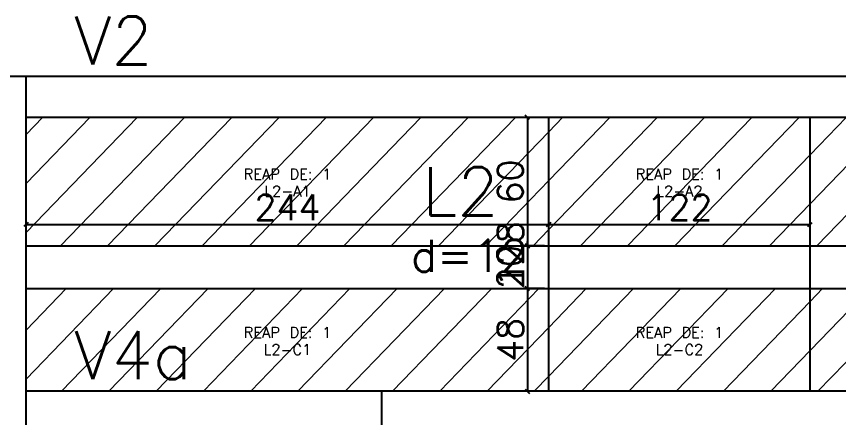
# Model space of a CAD drawing. Extents: x -40810 to 33675, y -2018 to 21213.
# Drawn here: x 15712.7 to 16096.9, y 15691.5 to 15879.4 of the extents above; entities that cross this region are included whole.
import ezdxf
from ezdxf.enums import TextEntityAlignment as Align

# ---------------------------------------------------------------- set-up
doc = ezdxf.new("R2010")
doc.units = 0
doc.layers.get('0').update_dxf_attribs({"color": 1, "lineweight": 9})
for name, color, linetype in [('1', 5, 'Continuous'), ('10', 7, 'Continuous'), ('13', 7, 'Continuous'), ('3', 2, 'Continuous'), ('8', 5, 'Continuous'), ('NOMENCLATURA', 7, 'Continuous'), ('P-NOTAS', 7, 'Continuous'), ('Painéis', 255, 'Continuous')]:
    doc.layers.add(name, color=color, linetype=linetype)
doc.layers.add('REAPROVEITAMENTO', color=251, linetype='Continuous', lineweight=9)
doc.styles.add('Romans', font='romans.shx', dxfattribs={"height": 12})
doc.styles.get("Standard").update_dxf_attribs({"font": 'romans.shx', "width": 0.8})
doc.styles.add('standart', font='txt.shx')
doc.dimstyles.new('cotas', dxfattribs={"dimtxt": 9, "dimasz": 2, "dimexe": 2, "dimexo": 2, "dimgap": 2, "dimtad": 1, "dimdec": 1, "dimzin": 12, "dimdsep": 46, "dimtxsty": 'Romans', "dimblk": 'OBLIQUE', "dimcen": 9, "dimclrd": 4, "dimclre": 4, "dimclrt": 240, "dimaunit": 1, "dimadec": 8, "dimazin": 3, "dimtfac": 1, "dimtdec": 1, "dimtix": 1, "dimtmove": 0, "dimatfit": 2, "dimldrblk": 'OBLIQUE', "dimfxl": 1, "dimtolj": 1, "dimtzin": 0, "dimlwd": -1, "dimlwe": -1, "dimarcsym": 0})
pattern_1 = [(46, (-222.171, -201.545), (-11.419519, 11.027702), [])]

# ---------------------------------------------------------------- blocks, each defined once
blk = doc.blocks.new('_Oblique')
at = {"color": 0, "linetype": 'ByBlock', "lineweight": -2}
blk.add_line((-0.5, -0.5), (0.5, 0.5), dxfattribs=at)
blk = doc.blocks.new('*D3888')
at = {"layer": 'Defpoints', "color": 0, "linetype": 'Continuous', "ltscale": 30, "transparency": 16777216}
for p in [(15961.19, 15832.21), (15951.19, 15704.21), (15961.19, 15704.21)]:
    blk.add_point(p, dxfattribs=at)
at = {"layer": 'P-NOTAS', "color": 4, "linetype": 'Continuous', "ltscale": 30, "transparency": 16777216}
for p, q in [((15959.19, 15832.21), (15949.19, 15832.21)), ((15951.19, 15832.21), (15951.19, 15704.21)), ((15959.19, 15704.21), (15949.19, 15704.21))]:
    blk.add_line(p, q, dxfattribs=at)
at = {"layer": 'P-NOTAS', "color": 4, "linetype": 'Continuous', "ltscale": 30, "transparency": 16777216, "xscale": 2, "yscale": 2, "zscale": 2}
for p, rotation in [((15951.19, 15832.21), 90), ((15951.19, 15704.21), 270)]:
    blk.add_blockref('_Oblique', p, dxfattribs=dict(at, rotation=rotation))
at = {"layer": 'P-NOTAS', "color": 240, "linetype": 'Continuous', "ltscale": 30, "transparency": 16777216, "insert": (15943.19, 15768.21), "char_height": 12, "attachment_point": 5, "rotation": 90, "style": 'Romans'}
blk.add_mtext('\\A1;128', dxfattribs=at)
blk = doc.blocks.new('*D3889')
at = {"layer": 'Defpoints', "color": 0, "linetype": 'Continuous', "ltscale": 30, "transparency": 16777216}
for p in [(15961.19, 15782.17), (15717.19, 15772.17), (15961.19, 15772.17)]:
    blk.add_point(p, dxfattribs=at)
at = {"layer": 'P-NOTAS', "color": 4, "linetype": 'Continuous', "ltscale": 30, "transparency": 16777216}
for p, q in [((15717.19, 15774.17), (15717.19, 15784.17)), ((15717.19, 15782.17), (15961.19, 15782.17)), ((15961.19, 15774.17), (15961.19, 15784.17))]:
    blk.add_line(p, q, dxfattribs=at)
at = {"layer": 'P-NOTAS', "color": 4, "linetype": 'Continuous', "ltscale": 30, "transparency": 16777216, "xscale": 2, "yscale": 2, "zscale": 2, "rotation": 180}
blk.add_blockref('_Oblique', (15717.19, 15782.17), dxfattribs=at)
at = {"layer": 'P-NOTAS', "color": 4, "linetype": 'Continuous', "ltscale": 30, "transparency": 16777216, "xscale": 2, "yscale": 2, "zscale": 2}
blk.add_blockref('_Oblique', (15961.19, 15782.17), dxfattribs=at)
at = {"layer": 'P-NOTAS', "color": 240, "linetype": 'Continuous', "ltscale": 30, "transparency": 16777216, "insert": (15839.19, 15790.17), "char_height": 12, "attachment_point": 5, "style": 'Romans'}
blk.add_mtext('\\A1;244', dxfattribs=at)
blk = doc.blocks.new('*D3890')
at = {"layer": 'Defpoints', "color": 0, "linetype": 'Continuous', "ltscale": 30, "transparency": 16777216}
for p in [(16083.19, 15782.17), (15961.19, 15772.17), (16083.19, 15772.17)]:
    blk.add_point(p, dxfattribs=at)
at = {"layer": 'P-NOTAS', "color": 4, "linetype": 'Continuous', "ltscale": 30, "transparency": 16777216}
for p, q in [((15961.19, 15774.17), (15961.19, 15784.17)), ((15961.19, 15782.17), (16083.19, 15782.17)), ((16083.19, 15774.17), (16083.19, 15784.17))]:
    blk.add_line(p, q, dxfattribs=at)
at = {"layer": 'P-NOTAS', "color": 4, "linetype": 'Continuous', "ltscale": 30, "transparency": 16777216, "xscale": 2, "yscale": 2, "zscale": 2, "rotation": 180}
blk.add_blockref('_Oblique', (15961.19, 15782.17), dxfattribs=at)
at = {"layer": 'P-NOTAS', "color": 4, "linetype": 'Continuous', "ltscale": 30, "transparency": 16777216, "xscale": 2, "yscale": 2, "zscale": 2}
blk.add_blockref('_Oblique', (16083.19, 15782.17), dxfattribs=at)
at = {"layer": 'P-NOTAS', "color": 240, "linetype": 'Continuous', "ltscale": 30, "transparency": 16777216, "insert": (16022.19, 15790.17), "char_height": 12, "attachment_point": 5, "style": 'Romans'}
blk.add_mtext('\\A1;122', dxfattribs=at)
blk = doc.blocks.new('*D3891')
at = {"layer": 'Defpoints', "color": 0, "linetype": 'Continuous', "ltscale": 30, "transparency": 16777216}
for p in [(15961.23, 15832.21), (15951.23, 15772.21), (15961.23, 15772.21)]:
    blk.add_point(p, dxfattribs=at)
at = {"layer": 'P-NOTAS', "color": 4, "linetype": 'Continuous', "ltscale": 30, "transparency": 16777216}
for p, q in [((15959.23, 15832.21), (15949.23, 15832.21)), ((15951.23, 15832.21), (15951.23, 15772.21)), ((15959.23, 15772.21), (15949.23, 15772.21))]:
    blk.add_line(p, q, dxfattribs=at)
at = {"layer": 'P-NOTAS', "color": 4, "linetype": 'Continuous', "ltscale": 30, "transparency": 16777216, "xscale": 2, "yscale": 2, "zscale": 2}
for p, rotation in [((15951.23, 15832.21), 90), ((15951.23, 15772.21), 270)]:
    blk.add_blockref('_Oblique', p, dxfattribs=dict(at, rotation=rotation))
at = {"layer": 'P-NOTAS', "color": 240, "linetype": 'Continuous', "ltscale": 30, "transparency": 16777216, "insert": (15943.23, 15802.21), "char_height": 12, "attachment_point": 5, "rotation": 90, "style": 'Romans'}
blk.add_mtext('\\A1;60', dxfattribs=at)
blk = doc.blocks.new('*D3892')
at = {"layer": 'Defpoints', "color": 0, "linetype": 'Continuous', "ltscale": 30, "transparency": 16777216}
for p in [(15961.23, 15772.21), (15951.23, 15752.21), (15961.23, 15752.21)]:
    blk.add_point(p, dxfattribs=at)
at = {"layer": 'P-NOTAS', "color": 4, "linetype": 'Continuous', "ltscale": 30, "transparency": 16777216}
for p, q in [((15951.23, 15772.21), (15951.23, 15774.21)), ((15959.23, 15772.21), (15949.23, 15772.21)), ((15951.23, 15772.21), (15951.23, 15752.21)), ((15959.23, 15752.21), (15949.23, 15752.21)), ((15951.23, 15752.21), (15951.23, 15750.21))]:
    blk.add_line(p, q, dxfattribs=at)
at = {"layer": 'P-NOTAS', "color": 4, "linetype": 'Continuous', "ltscale": 30, "transparency": 16777216, "xscale": 2, "yscale": 2, "zscale": 2}
for p, rotation in [((15951.23, 15772.21), 270), ((15951.23, 15752.21), 90)]:
    blk.add_blockref('_Oblique', p, dxfattribs=dict(at, rotation=rotation))
at = {"layer": 'P-NOTAS', "color": 240, "linetype": 'Continuous', "ltscale": 30, "transparency": 16777216, "insert": (15943.23, 15762.21), "char_height": 12, "attachment_point": 5, "rotation": 90, "style": 'Romans'}
blk.add_mtext('\\A1;20', dxfattribs=at)
blk = doc.blocks.new('*D3893')
at = {"layer": 'Defpoints', "color": 0, "linetype": 'Continuous', "ltscale": 30, "transparency": 16777216}
for p in [(15961.23, 15752.21), (15951.23, 15704.21), (15961.23, 15704.21)]:
    blk.add_point(p, dxfattribs=at)
at = {"layer": 'P-NOTAS', "color": 4, "linetype": 'Continuous', "ltscale": 30, "transparency": 16777216}
for p, q in [((15959.23, 15752.21), (15949.23, 15752.21)), ((15951.23, 15752.21), (15951.23, 15704.21)), ((15959.23, 15704.21), (15949.23, 15704.21))]:
    blk.add_line(p, q, dxfattribs=at)
at = {"layer": 'P-NOTAS', "color": 4, "linetype": 'Continuous', "ltscale": 30, "transparency": 16777216, "xscale": 2, "yscale": 2, "zscale": 2}
for p, rotation in [((15951.23, 15752.21), 90), ((15951.23, 15704.21), 270)]:
    blk.add_blockref('_Oblique', p, dxfattribs=dict(at, rotation=rotation))
at = {"layer": 'P-NOTAS', "color": 240, "linetype": 'Continuous', "ltscale": 30, "transparency": 16777216, "insert": (15943.23, 15728.21), "char_height": 12, "attachment_point": 5, "rotation": 90, "style": 'Romans'}
blk.add_mtext('\\A1;48', dxfattribs=at)
blk = doc.blocks.new('*D6426')
at = {"layer": 'Defpoints', "color": 0, "ltscale": 30, "transparency": 16777216}
for p in [(15961.19, 15832.21), (15951.19, 15704.21), (15961.19, 15704.21)]:
    blk.add_point(p, dxfattribs=at)
at = {"layer": 'P-NOTAS', "color": 4, "ltscale": 30, "transparency": 16777216}
for p, q in [((15959.19, 15832.21), (15949.19, 15832.21)), ((15951.19, 15832.21), (15951.19, 15704.21)), ((15959.19, 15704.21), (15949.19, 15704.21))]:
    blk.add_line(p, q, dxfattribs=at)
at = {"layer": 'P-NOTAS', "color": 4, "ltscale": 30, "transparency": 16777216, "xscale": 2, "yscale": 2, "zscale": 2}
for p, rotation in [((15951.19, 15832.21), 90), ((15951.19, 15704.21), 270)]:
    blk.add_blockref('_Oblique', p, dxfattribs=dict(at, rotation=rotation))
at = {"layer": 'P-NOTAS', "color": 240, "ltscale": 30, "transparency": 16777216, "insert": (15943.19, 15768.21), "char_height": 12, "attachment_point": 5, "rotation": 90, "style": 'Romans'}
blk.add_mtext('\\A1;128', dxfattribs=at)
blk = doc.blocks.new('*D6427')
at = {"layer": 'Defpoints', "color": 0, "ltscale": 30, "transparency": 16777216}
for p in [(15961.19, 15782.17), (15717.19, 15772.17), (15961.19, 15772.17)]:
    blk.add_point(p, dxfattribs=at)
at = {"layer": 'P-NOTAS', "color": 4, "ltscale": 30, "transparency": 16777216}
for p, q in [((15717.19, 15774.17), (15717.19, 15784.17)), ((15717.19, 15782.17), (15961.19, 15782.17)), ((15961.19, 15774.17), (15961.19, 15784.17))]:
    blk.add_line(p, q, dxfattribs=at)
at = {"layer": 'P-NOTAS', "color": 4, "ltscale": 30, "transparency": 16777216, "xscale": 2, "yscale": 2, "zscale": 2, "rotation": 180}
blk.add_blockref('_Oblique', (15717.19, 15782.17), dxfattribs=at)
at = {"layer": 'P-NOTAS', "color": 4, "ltscale": 30, "transparency": 16777216, "xscale": 2, "yscale": 2, "zscale": 2}
blk.add_blockref('_Oblique', (15961.19, 15782.17), dxfattribs=at)
at = {"layer": 'P-NOTAS', "color": 240, "ltscale": 30, "transparency": 16777216, "insert": (15839.19, 15790.17), "char_height": 12, "attachment_point": 5, "style": 'Romans'}
blk.add_mtext('\\A1;244', dxfattribs=at)
blk = doc.blocks.new('*D6428')
at = {"layer": 'Defpoints', "color": 0, "ltscale": 30, "transparency": 16777216}
for p in [(16083.19, 15782.17), (15961.19, 15772.17), (16083.19, 15772.17)]:
    blk.add_point(p, dxfattribs=at)
at = {"layer": 'P-NOTAS', "color": 4, "ltscale": 30, "transparency": 16777216}
for p, q in [((15961.19, 15774.17), (15961.19, 15784.17)), ((15961.19, 15782.17), (16083.19, 15782.17)), ((16083.19, 15774.17), (16083.19, 15784.17))]:
    blk.add_line(p, q, dxfattribs=at)
at = {"layer": 'P-NOTAS', "color": 4, "ltscale": 30, "transparency": 16777216, "xscale": 2, "yscale": 2, "zscale": 2, "rotation": 180}
blk.add_blockref('_Oblique', (15961.19, 15782.17), dxfattribs=at)
at = {"layer": 'P-NOTAS', "color": 4, "ltscale": 30, "transparency": 16777216, "xscale": 2, "yscale": 2, "zscale": 2}
blk.add_blockref('_Oblique', (16083.19, 15782.17), dxfattribs=at)
at = {"layer": 'P-NOTAS', "color": 240, "ltscale": 30, "transparency": 16777216, "insert": (16022.19, 15790.17), "char_height": 12, "attachment_point": 5, "style": 'Romans'}
blk.add_mtext('\\A1;122', dxfattribs=at)
blk = doc.blocks.new('*D6429')
at = {"layer": 'Defpoints', "color": 0, "ltscale": 30, "transparency": 16777216}
for p in [(15961.23, 15832.21), (15951.23, 15772.21), (15961.23, 15772.21)]:
    blk.add_point(p, dxfattribs=at)
at = {"layer": 'P-NOTAS', "color": 4, "ltscale": 30, "transparency": 16777216}
for p, q in [((15959.23, 15832.21), (15949.23, 15832.21)), ((15951.23, 15832.21), (15951.23, 15772.21)), ((15959.23, 15772.21), (15949.23, 15772.21))]:
    blk.add_line(p, q, dxfattribs=at)
at = {"layer": 'P-NOTAS', "color": 4, "ltscale": 30, "transparency": 16777216, "xscale": 2, "yscale": 2, "zscale": 2}
for p, rotation in [((15951.23, 15832.21), 90), ((15951.23, 15772.21), 270)]:
    blk.add_blockref('_Oblique', p, dxfattribs=dict(at, rotation=rotation))
at = {"layer": 'P-NOTAS', "color": 240, "ltscale": 30, "transparency": 16777216, "insert": (15943.23, 15802.21), "char_height": 12, "attachment_point": 5, "rotation": 90, "style": 'Romans'}
blk.add_mtext('\\A1;60', dxfattribs=at)
blk = doc.blocks.new('*D6430')
at = {"layer": 'Defpoints', "color": 0, "ltscale": 30, "transparency": 16777216}
for p in [(15961.23, 15772.21), (15951.23, 15752.21), (15961.23, 15752.21)]:
    blk.add_point(p, dxfattribs=at)
at = {"layer": 'P-NOTAS', "color": 4, "ltscale": 30, "transparency": 16777216}
for p, q in [((15951.23, 15772.21), (15951.23, 15774.21)), ((15959.23, 15772.21), (15949.23, 15772.21)), ((15951.23, 15772.21), (15951.23, 15752.21)), ((15959.23, 15752.21), (15949.23, 15752.21)), ((15951.23, 15752.21), (15951.23, 15750.21))]:
    blk.add_line(p, q, dxfattribs=at)
at = {"layer": 'P-NOTAS', "color": 4, "ltscale": 30, "transparency": 16777216, "xscale": 2, "yscale": 2, "zscale": 2}
for p, rotation in [((15951.23, 15772.21), 270), ((15951.23, 15752.21), 90)]:
    blk.add_blockref('_Oblique', p, dxfattribs=dict(at, rotation=rotation))
at = {"layer": 'P-NOTAS', "color": 240, "ltscale": 30, "transparency": 16777216, "insert": (15943.23, 15762.21), "char_height": 12, "attachment_point": 5, "rotation": 90, "style": 'Romans'}
blk.add_mtext('\\A1;20', dxfattribs=at)
blk = doc.blocks.new('*D6431')
at = {"layer": 'Defpoints', "color": 0, "ltscale": 30, "transparency": 16777216}
for p in [(15961.23, 15752.21), (15951.23, 15704.21), (15961.23, 15704.21)]:
    blk.add_point(p, dxfattribs=at)
at = {"layer": 'P-NOTAS', "color": 4, "ltscale": 30, "transparency": 16777216}
for p, q in [((15959.23, 15752.21), (15949.23, 15752.21)), ((15951.23, 15752.21), (15951.23, 15704.21)), ((15959.23, 15704.21), (15949.23, 15704.21))]:
    blk.add_line(p, q, dxfattribs=at)
at = {"layer": 'P-NOTAS', "color": 4, "ltscale": 30, "transparency": 16777216, "xscale": 2, "yscale": 2, "zscale": 2}
for p, rotation in [((15951.23, 15752.21), 90), ((15951.23, 15704.21), 270)]:
    blk.add_blockref('_Oblique', p, dxfattribs=dict(at, rotation=rotation))
at = {"layer": 'P-NOTAS', "color": 240, "ltscale": 30, "transparency": 16777216, "insert": (15943.23, 15728.21), "char_height": 12, "attachment_point": 5, "rotation": 90, "style": 'Romans'}
blk.add_mtext('\\A1;48', dxfattribs=at)

msp = doc.modelspace()

# ---------------------------------------------------------------- hatches: boundary and pattern name
at = {"layer": 'REAPROVEITAMENTO', "linetype": 'Continuous', "ltscale": 30, "true_color": 0xf8d731, "transparency": 33554687}
h = msp.add_hatch(dxfattribs=at)
h.set_pattern_fill('ANSI31', color=40, scale=5, angle=1)
h.set_pattern_definition(pattern_1)
h.paths.add_polyline_path([(15961.186, 15832.214), (15717.157, 15832.214), (15717.157, 15772.214), (15961.186, 15772.214)])
at = {"layer": 'REAPROVEITAMENTO', "ltscale": 30, "transparency": 33554687}
h = msp.add_hatch(dxfattribs=at)
h.set_pattern_fill('ANSI31', color=0, scale=5, angle=1)
h.set_pattern_definition(pattern_1)
h.paths.add_polyline_path([(15961.186, 15832.214), (15717.157, 15832.214), (15717.157, 15772.214), (15961.186, 15772.214)])
at = {"layer": 'REAPROVEITAMENTO', "linetype": 'Continuous', "ltscale": 30, "true_color": 0xf8d731, "transparency": 33554687}
h = msp.add_hatch(dxfattribs=at)
h.set_pattern_fill('ANSI31', color=40, scale=5, angle=1)
h.set_pattern_definition(pattern_1)
h.paths.add_polyline_path([(16083.186, 15832.214), (15961.186, 15832.214), (15961.186, 15772.214), (16083.186, 15772.214)])
at = {"layer": 'REAPROVEITAMENTO', "ltscale": 30, "transparency": 33554687}
h = msp.add_hatch(dxfattribs=at)
h.set_pattern_fill('ANSI31', color=0, scale=5, angle=1)
h.set_pattern_definition(pattern_1)
h.paths.add_polyline_path([(16083.186, 15832.214), (15961.186, 15832.214), (15961.186, 15772.214), (16083.186, 15772.214)])
h.paths.add_polyline_path([(16004.614, 15781.174), (16039.757, 15781.174), (16039.757, 15799.174), (16004.614, 15799.174)], flags=24)
h.paths.add_polyline_path([(16009.269, 15793.964), (16035.103, 15793.964), (16035.103, 15801.464), (16009.269, 15801.464)], flags=24)
h.paths.add_polyline_path([(15999.269, 15801.964), (16045.103, 15801.964), (16045.103, 15809.464), (15999.269, 15809.464)], flags=24)
at = {"layer": 'REAPROVEITAMENTO', "linetype": 'Continuous', "ltscale": 30, "true_color": 0xf8d731, "transparency": 33554687}
h = msp.add_hatch(dxfattribs=at)
h.set_pattern_fill('ANSI31', color=40, scale=5, angle=1)
h.set_pattern_definition(pattern_1)
h.paths.add_polyline_path([(16297.157, 15832.214), (16083.186, 15832.214), (16083.186, 15772.214), (16297.157, 15772.214)])
at = {"layer": 'REAPROVEITAMENTO', "ltscale": 30, "transparency": 33554687}
h = msp.add_hatch(dxfattribs=at)
h.set_pattern_fill('ANSI31', color=0, scale=5, angle=1)
h.set_pattern_definition(pattern_1)
h.paths.add_polyline_path([(16297.157, 15832.214), (16083.186, 15832.214), (16083.186, 15772.214), (16297.157, 15772.214)])
at = {"layer": 'REAPROVEITAMENTO', "linetype": 'Continuous', "ltscale": 30, "true_color": 0xf8d731, "transparency": 33554687}
h = msp.add_hatch(dxfattribs=at)
h.set_pattern_fill('ANSI31', color=40, scale=5, angle=1)
h.set_pattern_definition(pattern_1)
h.paths.add_polyline_path([(15961.186, 15752.214), (15717.157, 15752.214), (15717.157, 15704.26), (15883.157, 15704.26), (15961.186, 15704.26)])
at = {"layer": 'REAPROVEITAMENTO', "ltscale": 30, "transparency": 33554687}
h = msp.add_hatch(dxfattribs=at)
h.set_pattern_fill('ANSI31', color=0, scale=5, angle=1)
h.set_pattern_definition(pattern_1)
h.paths.add_polyline_path([(15961.186, 15752.214), (15717.157, 15752.214), (15717.157, 15704.26), (15883.157, 15704.26), (15961.186, 15704.26)])
at = {"layer": 'REAPROVEITAMENTO', "linetype": 'Continuous', "ltscale": 30, "true_color": 0xf8d731, "transparency": 33554687}
h = msp.add_hatch(dxfattribs=at)
h.set_pattern_fill('ANSI31', color=40, scale=5, angle=1)
h.set_pattern_definition(pattern_1)
h.paths.add_polyline_path([(16083.186, 15752.214), (15961.186, 15752.214), (15961.186, 15704.26), (16083.186, 15704.26)])
at = {"layer": 'REAPROVEITAMENTO', "ltscale": 30, "transparency": 33554687}
h = msp.add_hatch(dxfattribs=at)
h.set_pattern_fill('ANSI31', color=0, scale=5, angle=1)
h.set_pattern_definition(pattern_1)
h.paths.add_polyline_path([(16083.186, 15752.214), (15961.186, 15752.214), (15961.186, 15704.26), (16083.186, 15704.26)])
h.paths.add_polyline_path([(16009.269, 15719.964), (16035.103, 15719.964), (16035.103, 15727.464), (16009.269, 15727.464)], flags=24)
h.paths.add_polyline_path([(15999.269, 15727.964), (16045.103, 15727.964), (16045.103, 15735.464), (15999.269, 15735.464)], flags=24)
at = {"layer": 'REAPROVEITAMENTO', "linetype": 'Continuous', "ltscale": 30, "true_color": 0xf8d731, "transparency": 33554687}
h = msp.add_hatch(dxfattribs=at)
h.set_pattern_fill('ANSI31', color=40, scale=5, angle=1)
h.set_pattern_definition(pattern_1)
h.paths.add_polyline_path([(16297.157, 15752.214), (16083.186, 15752.214), (16083.186, 15704.26), (16131.157, 15704.26), (16297.157, 15704.26)])
at = {"layer": 'REAPROVEITAMENTO', "ltscale": 30, "transparency": 33554687}
h = msp.add_hatch(dxfattribs=at)
h.set_pattern_fill('ANSI31', color=0, scale=5, angle=1)
h.set_pattern_definition(pattern_1)
h.paths.add_polyline_path([(16297.157, 15752.214), (16083.186, 15752.214), (16083.186, 15704.26), (16131.157, 15704.26), (16297.157, 15704.26)])

# ---------------------------------------------------------------- linework, layer by layer
at = {"layer": '1'}
for points in [[(15717.157, 15851.26), (15121.157, 15851.26)], [(16298.157, 15851.26), (15717.157, 15851.26)], [(15717.157, 15832.26), (16298.157, 15832.26)], [(15883.157, 15704.26), (15717.157, 15704.26)]]:
    msp.add_lwpolyline(points, dxfattribs=at)
at = {"layer": '3'}
for points in [[(15698.157, 15685.26), (15717.157, 15685.26), (15717.157, 15851.26), (15698.157, 15851.26), (15698.157, 15685.26)], [(16112.157, 15466.26), (16131.157, 15466.26), (16131.157, 15704.26), (15883.157, 15704.26), (15883.157, 15466.26), (15902.157, 15466.26), (15902.157, 15685.26), (16112.157, 15685.26), (16112.157, 15466.26)]]:
    msp.add_lwpolyline(points, dxfattribs=at)
at = {"layer": 'Painéis', "linetype": 'Continuous', "ltscale": 30}
for points in [[(16297.186, 15832.214), (15717.186, 15832.214)], [(15961.186, 15704.214), (15961.186, 15832.214)], [(16083.186, 15704.214), (16083.186, 15832.214)], [(15717.186, 15772.214), (16297.186, 15772.214)], [(15717.186, 15752.214), (16297.186, 15752.214)]]:
    msp.add_lwpolyline(points, dxfattribs=at)
at = {"layer": 'Painéis', "ltscale": 30}
for points in [[(16297.186, 15832.214), (15717.186, 15832.214)], [(15961.186, 15704.214), (15961.186, 15832.214)], [(16083.186, 15704.214), (16083.186, 15832.214)], [(15717.186, 15772.214), (16297.186, 15772.214)], [(15717.186, 15752.214), (16297.186, 15752.214)]]:
    msp.add_lwpolyline(points, dxfattribs=at)

# ---------------------------------------------------------------- texts
at = {"layer": '10'}
msp.add_text('L2', height=22.5, dxfattribs=at).set_placement((15902.078, 15786.408))
at = {"layer": '13'}
msp.add_text('d=12', height=15, dxfattribs=at).set_placement((15896.81, 15760.043))
at = {"layer": '8'}
for s, p in [('V2', (15739.657, 15856.885)), ('V4a', (15739.657, 15709.885))]:
    msp.add_text(s, height=22.5, dxfattribs=at).set_placement(p)
at = {"layer": 'NOMENCLATURA', "linetype": 'Continuous', "ltscale": 30, "style": 'standart'}
for s, p in [('REAP DE: 1', (15839.186, 15805.714)), ('REAP DE: 1', (16022.186, 15805.714)), ('L2-A1', (15839.186, 15797.714)), ('L2-A2', (16022.186, 15797.714)), ('REAP DE: 1', (15839.186, 15731.714)), ('REAP DE: 1', (16022.186, 15731.714)), ('L2-C1', (15839.186, 15723.714)), ('L2-C2', (16022.186, 15723.714))]:
    msp.add_text(s, height=5, dxfattribs=at).set_placement(p, align=Align.MIDDLE_CENTER)
at = {"layer": 'NOMENCLATURA', "ltscale": 30, "style": 'standart'}
for s, p in [('REAP DE: 1', (15839.186, 15805.714)), ('REAP DE: 1', (16022.186, 15805.714)), ('L2-A1', (15839.186, 15797.714)), ('L2-A2', (16022.186, 15797.714)), ('REAP DE: 1', (15839.186, 15731.714)), ('REAP DE: 1', (16022.186, 15731.714)), ('L2-C1', (15839.186, 15723.714)), ('L2-C2', (16022.186, 15723.714))]:
    msp.add_text(s, height=5, dxfattribs=at).set_placement(p, align=Align.MIDDLE_CENTER)

# ---------------------------------------------------------------- dimensions: what is measured, and where the dimension line sits
at = {"layer": 'P-NOTAS', "linetype": 'Continuous', "ltscale": 30}
for base, p1, p2, picture, middle in [((15951.186, 15704.214), (15961.186, 15832.214), (15961.186, 15704.214), '*D3888', (15943.186, 15768.214)), ((15951.229, 15772.214), (15961.229, 15832.214), (15961.229, 15772.214), '*D3891', (15943.229, 15802.214)), ((15951.229, 15752.214), (15961.229, 15772.214), (15961.229, 15752.214), '*D3892', (15943.229, 15762.214)), ((15951.229, 15704.214), (15961.229, 15752.214), (15961.229, 15704.214), '*D3893', (15943.229, 15728.214))]:
    dim = msp.add_linear_dim(base=base, p1=p1, p2=p2, angle=90, dimstyle='cotas', dxfattribs=at)
    dim.commit()
    dim.dimension.update_dxf_attribs({"geometry": picture, "text_midpoint": middle})
at = {"layer": 'P-NOTAS', "ltscale": 30}
for base, p1, p2, picture, middle in [((15951.186, 15704.214), (15961.186, 15832.214), (15961.186, 15704.214), '*D6426', (15943.186, 15768.214)), ((15951.229, 15772.214), (15961.229, 15832.214), (15961.229, 15772.214), '*D6429', (15943.229, 15802.214)), ((15951.229, 15752.214), (15961.229, 15772.214), (15961.229, 15752.214), '*D6430', (15943.229, 15762.214)), ((15951.229, 15704.214), (15961.229, 15752.214), (15961.229, 15704.214), '*D6431', (15943.229, 15728.214))]:
    dim = msp.add_linear_dim(base=base, p1=p1, p2=p2, angle=90, dimstyle='cotas', dxfattribs=at)
    dim.commit()
    dim.dimension.update_dxf_attribs({"geometry": picture, "text_midpoint": middle})
at = {"layer": 'P-NOTAS', "linetype": 'Continuous', "ltscale": 30}
for base, p1, p2, picture, middle in [((15961.186, 15782.174), (15717.186, 15772.174), (15961.186, 15772.174), '*D3889', (15839.186, 15790.174)), ((16083.186, 15782.174), (15961.186, 15772.174), (16083.186, 15772.174), '*D3890', (16022.186, 15790.174))]:
    dim = msp.add_linear_dim(base=base, p1=p1, p2=p2, dimstyle='cotas', dxfattribs=at)
    dim.commit()
    dim.dimension.update_dxf_attribs({"geometry": picture, "text_midpoint": middle})
at = {"layer": 'P-NOTAS', "ltscale": 30}
for base, p1, p2, picture, middle in [((15961.186, 15782.174), (15717.186, 15772.174), (15961.186, 15772.174), '*D6427', (15839.186, 15790.174)), ((16083.186, 15782.174), (15961.186, 15772.174), (16083.186, 15772.174), '*D6428', (16022.186, 15790.174))]:
    dim = msp.add_linear_dim(base=base, p1=p1, p2=p2, dimstyle='cotas', dxfattribs=at)
    dim.commit()
    dim.dimension.update_dxf_attribs({"geometry": picture, "text_midpoint": middle})

doc.saveas('drawing.dxf')
